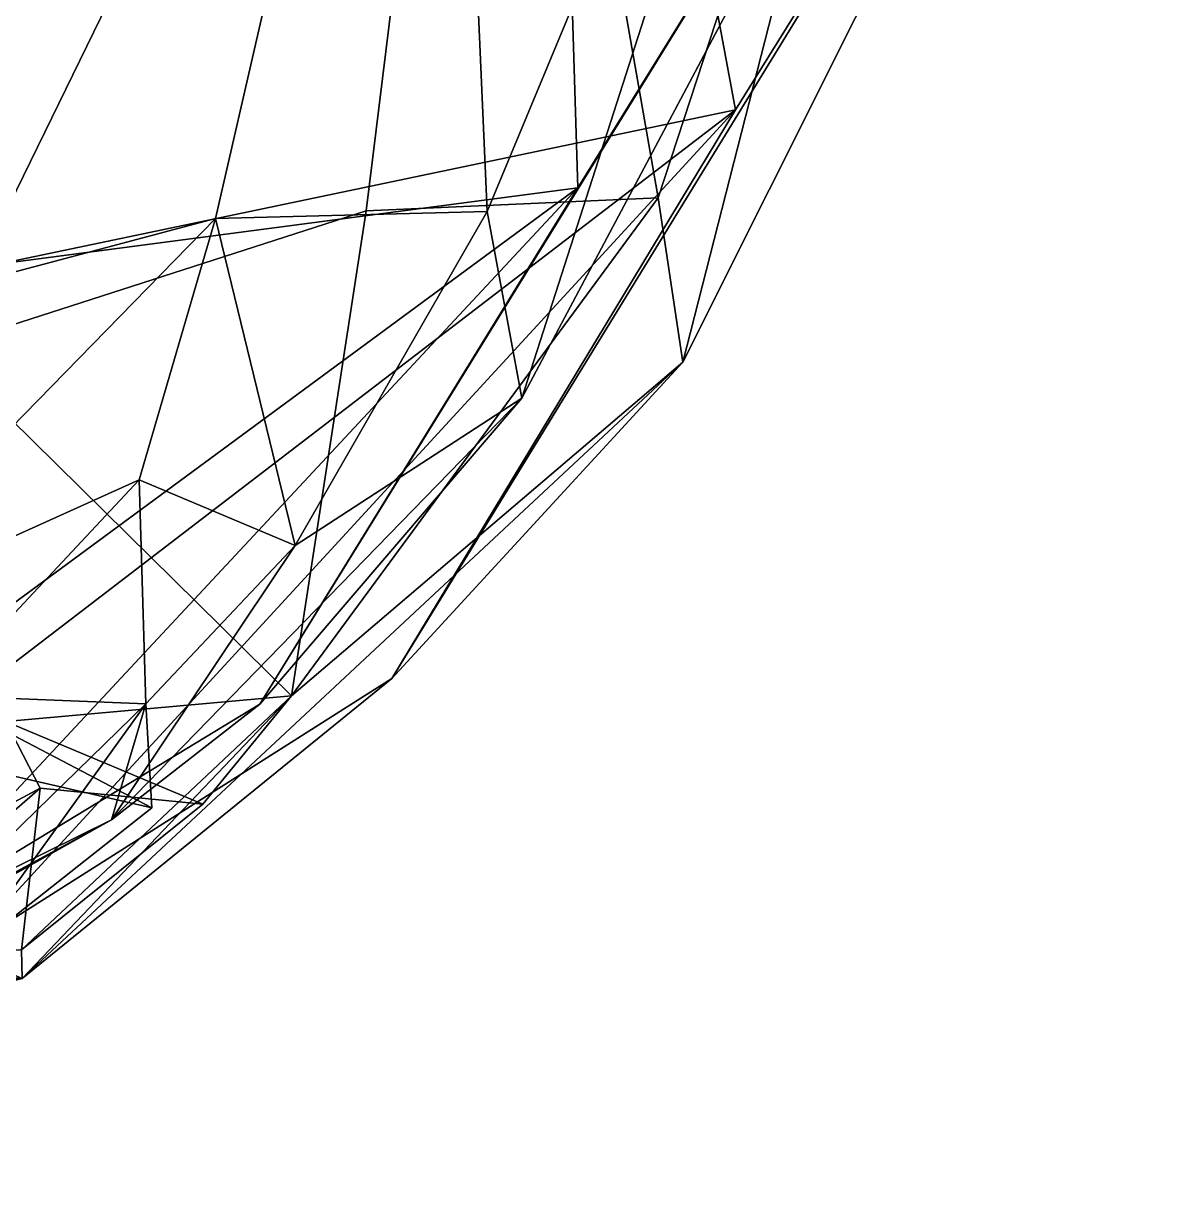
# Model space of a CAD drawing. Extents: x -472 to 472, y -81 to 99.
# Drawn here: x 68.56 to 90.01, y -80.21 to -58.66 of the extents above; entities that cross this region are included whole.
import ezdxf

# ---------------------------------------------------------------- set-up
doc = ezdxf.new("R2010")
doc.units = 0
doc.header["$MEASUREMENT"] = 0
doc.layers.add('body', color=250, linetype='Continuous')
doc.layers.add('bra', color=7, linetype='Continuous')

msp = doc.modelspace()

# ---------------------------------------------------------------- meshes
at = {"layer": 'body'}
mesh = msp.add_polyface(dxfattribs=at)
corners = [(56.342, -48.037, 580.044), (49.953, -39.928, 517.982), (80.12, -38.887, 516.697), (64.425, -45.936, 623.115), (88.847, -39.68, 581.052), (50.52, -57.898, 852.167), (51.828, -58.305, 843.831), (69.873, -37.901, 842.741), (71.461, -34.593, 854.97), (73.264, -31.26, 871.309), (54.5, -54.5, 864.421), (54.142, -53.771, 864.335), (73.168, -29.887, 871.408), (78.357, -45.221, 873.385), (59.859, -64.222, 867.646), (52.817, -54.965, 860.42), (71.608, -31.93, 863.544), (64.991, -71.934, 877.143), (65.968, -75.546, 892.321), (58.461, -77.598, 895.79), (49.688, -78.125, 882.017), (65.38, -64.084, 917.745), (62.756, -46.816, 931.567), (46.035, -54.12, 932.362), (67.716, -72.491, 910.387), (64.545, -75.54, 908.26), (67.468, -75.98, 904.004), (70.95, -73.229, 906.811), (66.503, -75.52, 902.419), (62.419, -74.561, 907.604), (66.963, -71.147, 910.403), (70.84, -71.3, 905.624), (70.205, -73.453, 899.661), (64.473, -76.57, 899.942), (54.594, -72.699, 913.605), (51.343, -76.412, 908.332), (59.635, -77.295, 904.769), (59.771, -74.826, 910.864), (59.895, -67.965, 918.106), (64.772, -69.819, 914.057), (70.716, -67.139, 911.632), (72.136, -62.29, 913.64), (53.141, -78.364, 901.13), (52.192, -58.996, 835.543), (51.871, -58.745, 826.898), (65.746, -40.47, 821.872), (68.106, -39.032, 832.531), (64.02, -39.421, 814.6)]
mesh.append_faces([[corners[k] for k in face] for face in [(0, 1, 2, 0), (3, 0, 4, 3), (5, 6, 7, 5), (7, 8, 5, 7), (9, 10, 11, 9), (11, 12, 9, 11), (13, 14, 10, 13), (10, 9, 13, 10), (11, 15, 16, 11), (17, 18, 19, 17), (19, 20, 17, 19), (21, 22, 23, 21), (24, 25, 26, 24), (26, 27, 24, 26), (28, 26, 25, 28), (25, 29, 28, 25), (29, 25, 24, 29), (24, 30, 29, 24), (30, 24, 27, 30), (26, 28, 31, 26), (32, 33, 18, 32), (34, 35, 36, 34), (36, 37, 34, 36), (39, 40, 41, 39), (34, 37, 39, 34), (39, 38, 34, 39), (39, 37, 29, 39), (29, 30, 39, 29), (42, 19, 33, 42), (33, 36, 42, 33), (28, 29, 36, 28), (36, 33, 28, 36), (43, 44, 45, 43), (45, 46, 43, 45), (6, 43, 46, 6), (46, 7, 6, 46), (15, 5, 8, 15), (47, 45, 44, 47)]], dxfattribs={"vtx2": -1, "vtx3": -1})
mesh.append_faces([[corners[k] for k in face] for face in [(38, 39, 21, 38), (36, 29, 37, 36), (28, 33, 32, 28), (18, 33, 19, 18), (30, 40, 39, 30)]], dxfattribs={"vtx3": -1})
mesh = msp.add_polyface(dxfattribs=at)
corners = [(78.357, -45.221, 873.385), (87.151, -32.359, 889.189), (86.161, -49.923, 893.957), (78.861, -61.721, 881.249), (59.859, -64.222, 867.646), (64.991, -71.934, 877.143), (84.932, -43.527, 910.585), (72.956, -71.304, 894.464), (65.968, -75.546, 892.321), (76.375, -43.84, 922.615), (62.756, -46.816, 931.567), (65.38, -64.084, 917.745), (72.136, -62.29, 913.64), (77.178, -62.159, 907.233), (77.821, -65.628, 901.202), (70.84, -71.3, 905.624), (66.503, -75.52, 902.419), (70.205, -73.453, 899.661), (73.616, -68.359, 905.684), (70.95, -73.229, 906.811), (66.963, -71.147, 910.403), (67.468, -75.98, 904.004), (88.458, -51.321, 5.699), (89.15, -53.001, 10.811), (80.955, -44.954, 7.535), (81.743, -43.587, 3.513), (86.171, -44.807, 14.054), (93.72, -46.296, 16.255), (90.194, -42.241, 15.219), (88.617, -38.644, -0.18), (95.655, -50.691, 5.344), (90.58, -51.217, 15.348), (83.566, -45.479, 14.771), (96.673, -52.488, 12.478), (81.186, -35.859, 16.287), (89.728, -41.542, 15.982), (91.97, -49.79, 14.608), (73.616, -68.359, 905.684), (70.716, -67.139, 911.632), (64.772, -69.819, 914.057)]
mesh.append_faces([[corners[k] for k in face] for face in [(38, 15, 18, 38)]], dxfattribs={"vtx0": -1, "vtx2": -1, "vtx3": -1})
mesh.append_faces([[corners[k] for k in face] for face in [(38, 18, 37, 38)]], dxfattribs={"vtx0": -1, "vtx3": -1})
mesh.append_faces([[corners[k] for k in face] for face in [(0, 1, 2, 0), (2, 3, 0, 2), (4, 0, 3, 4), (3, 5, 4, 3), (6, 2, 1, 6), (3, 7, 8, 3), (8, 5, 3, 8), (9, 10, 11, 9), (11, 12, 9, 11), (6, 13, 14, 6), (14, 2, 6, 14), (2, 14, 7, 2), (7, 3, 2, 7), (9, 12, 13, 9), (13, 6, 9, 13), (15, 16, 17, 15), (17, 18, 15, 17), (19, 15, 20, 19), (15, 19, 21, 15), (22, 23, 24, 22), (24, 25, 22, 24), (22, 25, 29, 22), (29, 30, 22, 29), (23, 31, 32, 23), (32, 24, 23, 32), (31, 23, 33, 31), (24, 32, 34, 24), (28, 35, 32, 28), (32, 26, 28, 32), (26, 32, 31, 26), (31, 36, 26, 31), (27, 26, 36, 27), (14, 13, 37, 14), (37, 18, 14, 37), (8, 7, 17, 8), (37, 13, 12, 37), (12, 38, 37, 12), (12, 11, 39, 12), (17, 7, 14, 17), (14, 18, 17, 14), (38, 20, 15, 38)]], dxfattribs={"vtx2": -1, "vtx3": -1})
mesh.append_faces([[corners[k] for k in face] for face in [(26, 27, 28, 26)]], dxfattribs={"vtx3": -1})
at = {"layer": 'bra'}
mesh = msp.add_polyface(dxfattribs=at)
corners = [(79.287, -46.819, 872.176), (59.336, -64.968, 865.382), (54.515, -57.322, 863.157), (73.324, -34.811, 869.551), (66.993, -64.702, 919.006), (62.191, -45.317, 933.815), (47.613, -55.693, 933.25), (77.191, -43.838, 924.014), (80.813, -64.958, 900.913), (88.833, -48.951, 893.768), (85.969, -44.768, 911.284), (80.353, -61.906, 907.336), (75.409, -70.833, 893.769), (74.93, -62.147, 914.606), (83.4, -37.908, 877.571), (81.793, -60.27, 880.355), (88.464, -37.702, 894), (85.405, -40.351, 911.452), (77.231, -39.725, 926.302), (85.279, -41.743, 911.379), (86.219, -39.245, 911.916), (77.889, -38.303, 926.651), (84.591, -41.458, 910.985), (76.495, -40.509, 926.011), (76.021, -40.079, 925.465), (85.531, -38.96, 911.524), (88.638, -39.041, 893.705), (87.863, -38.83, 893.384), (62.501, -45.733, 865.352), (63.644, -46.906, 866.819), (72.715, -34.834, 869.069), (63.226, -46.055, 864.599), (71.334, -33.818, 867.714), (64.365, -47.226, 866.066), (72.017, -34.036, 866.891), (73.393, -35.051, 868.246), (53.544, -56.389, 863.901), (54.77, -57.48, 865.363), (54.059, -56.98, 863.097), (55.283, -58.069, 864.559), (86.235, -31.264, 884.173)]
mesh.append_faces([[corners[k] for k in face] for face in [(0, 1, 2, 0), (2, 3, 0, 2), (4, 5, 6, 4), (7, 5, 4, 7), (8, 9, 10, 8), (10, 11, 8, 10), (9, 8, 12, 9), (11, 10, 7, 11), (7, 13, 11, 7), (0, 14, 9, 0), (9, 15, 0, 9), (16, 17, 10, 16), (10, 9, 16, 10), (17, 18, 7, 17), (7, 10, 17, 7), (19, 20, 21, 19), (22, 19, 23, 22), (23, 24, 22, 23), (25, 22, 24, 25), (20, 19, 26, 20), (19, 22, 27, 19), (28, 29, 30, 28), (31, 28, 32, 31), (33, 31, 34, 33), (29, 33, 35, 29), (36, 37, 29, 36), (29, 28, 36, 29), (38, 36, 28, 38), (28, 31, 38, 28), (39, 38, 31, 39), (31, 33, 39, 31), (37, 39, 33, 37), (33, 29, 37, 33), (9, 14, 40, 9)]], dxfattribs={"vtx2": -1, "vtx3": -1})
mesh = msp.add_polyface(dxfattribs=at)
corners = [(66.846, -71.719, 875.064), (49.739, -78.923, 880.918), (38.731, -72.688, 871.71), (81.793, -60.27, 880.355), (59.336, -64.968, 865.382), (79.287, -46.819, 872.176), (67.404, -75.903, 891.628), (75.409, -70.833, 893.769), (59.204, -78.83, 895), (47.613, -55.693, 933.25), (60.388, -68.145, 919.237), (66.993, -64.702, 919.006), (74.93, -62.147, 914.606), (77.191, -43.838, 924.014), (88.833, -48.951, 893.768), (68.544, -76.399, 900.926), (62.288, -76.406, 907.577), (53.621, -80.213, 900.475), (55.216, -74.886, 914.053), (68.238, -71.631, 911.278), (73.544, -71.154, 905.367), (80.813, -64.958, 900.913), (80.353, -61.906, 907.336), (68.529, -75.866, 903.203), (71.9, -73.162, 906.434), (68.877, -72.868, 910), (65.214, -76.05, 907.939), (51.813, -78.82, 908.125)]
mesh.append_faces([[corners[k] for k in face] for face in [(18, 19, 10, 18)]], dxfattribs={"vtx0": -1, "vtx1": -1, "vtx3": -1})
mesh.append_faces([[corners[k] for k in face] for face in [(0, 1, 2, 0), (3, 0, 4, 3), (4, 5, 3, 4), (6, 0, 3, 6), (3, 7, 6, 3), (8, 1, 0, 8), (0, 6, 8, 0), (9, 10, 11, 9), (11, 12, 13, 11), (7, 3, 14, 7), (15, 8, 6, 15), (6, 7, 15, 6), (16, 17, 8, 16), (8, 15, 16, 8), (18, 16, 19, 18), (19, 11, 10, 19), (20, 21, 22, 20), (22, 12, 20, 22), (15, 7, 21, 15), (21, 20, 15, 21), (20, 12, 11, 20), (11, 19, 20, 11), (23, 24, 25, 23), (25, 26, 23, 25), (26, 16, 15, 26), (15, 23, 26, 15), (25, 19, 16, 25), (16, 26, 25, 16), (24, 20, 19, 24), (19, 25, 24, 19), (23, 15, 20, 23), (20, 24, 23, 20), (16, 18, 27, 16)]], dxfattribs={"vtx2": -1, "vtx3": -1})

doc.saveas('drawing.dxf')
